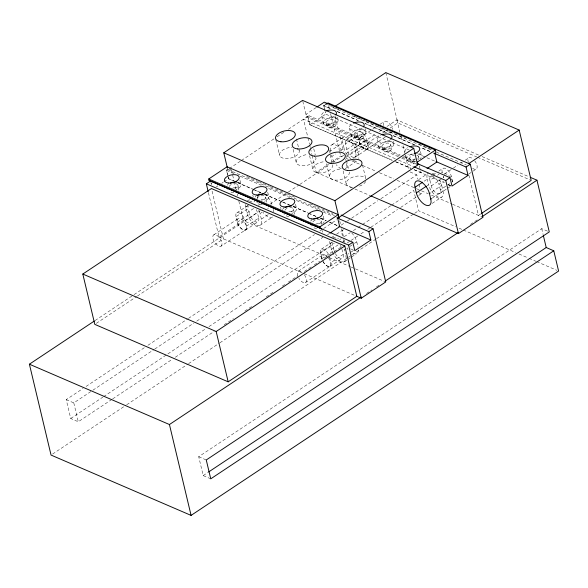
<?xml version="1.0" encoding="UTF-8"?>
<svg xmlns="http://www.w3.org/2000/svg" width="588" height="588" viewBox="0 0 588 588"><rect width="100%" height="100%" fill="white"/><g stroke="black" fill="none" stroke-linecap="round" stroke-linejoin="round"><path stroke-width="0.44" stroke-dasharray="2.94 2.21" d="M227.541 174.57L226.542 170.38L227.438 168.168M316.204 107.531L305.914 114.373L400.215 154.997M228.004 176.209L226.608 170.336L228.717 168.932M229.283 168.558L240.654 161.002M241.411 160.495L273.993 138.834M277.029 136.813L283.85 132.278M288.392 129.257L307.744 116.395L309.744 124.781L392.24 160.318M325.906 104.319L323.797 105.722L324.929 110.794L323.797 105.722L324.627 103.554L330.515 106.09M216.377 186.852L217.928 185.823M221.713 183.302L223.256 182.28M223.991 181.795L228.6 178.723L233.656 180.898L228.541 178.767L227.74 175.408M309.744 124.781L325.789 114.109L325.193 111.595M247.041 201.177L249.922 199.266M331.977 144.714L344.23 136.563M236.92 212.76L249.172 204.617M346.361 140.003L358.606 131.859M268.253 214.613L261.359 219.192A10.966 5.373 56.4 0 1 256.302 225.167A10.966 5.373 56.4 0 1 246.916 212.966L245.578 207.373L247.879 205.851M254.001 201.78L254.773 201.265M330.853 152.307L330.522 150.91L342.775 142.766A10.966 5.373 56.4 0 1 347.831 136.791A10.966 5.373 56.4 0 1 357.217 148.984L358.555 154.578A10.966 5.373 56.4 0 1 358.739 158.407M256.228 209.6A6.916 3.388 56.4 0 1 257.36 212.452L258.698 218.045L246.446 226.189A6.916 3.388 56.4 0 1 243.256 229.959A6.916 3.388 56.4 0 1 237.331 222.264L236.001 216.671L248.246 208.527A6.916 3.388 56.4 0 1 248.246 205.712M368.132 145.287L355.887 153.431A6.916 3.388 56.4 0 1 352.69 157.202A6.916 3.388 56.4 0 1 346.773 149.506L345.435 143.913L357.688 135.769A6.916 3.388 56.4 0 1 360.878 131.999A6.916 3.388 56.4 0 1 366.802 139.694L368.132 145.287A6.916 3.388 56.4 0 1 364.942 149.051A6.916 3.388 56.4 0 1 359.018 141.363L357.688 135.769M213.841 234.788L238.338 218.493M360.032 137.592L371.91 129.698M372.652 129.206L377.106 126.244M380.076 124.266L384.53 121.304M246.916 212.966L253.803 208.387M258.397 205.33L259.161 204.822L258.83 203.426M334.212 161.979A10.966 5.373 56.4 0 1 331.853 156.496L335.682 153.953M340.276 150.903L344.105 148.352L342.775 142.766M237.331 222.264L249.584 214.12L248.246 208.527M346.773 149.506L359.018 141.363M208.439 192.673L218.986 236.942L243.483 220.654L328.508 257.279M312.169 155.504L316.175 172.328L330.28 162.95M331.022 162.457L340.673 156.041L343.201 157.128M246.446 226.189L245.115 220.596L257.36 212.452M355.887 153.431L354.549 147.838L366.802 139.694M95.109 320.511L133.314 295.117M134.079 294.61L260.146 210.791M270.083 204.19L287.657 192.504M288.414 191.997L299.116 184.889M299.88 184.375L329.677 164.566M332.734 162.538L345.722 153.902M346.486 153.394L376.283 133.579M379.341 131.55L383.927 128.5M386.985 126.471L396.915 119.864L478.742 155.122M261.359 219.192L260.028 213.598L263.093 211.562M267.687 208.512L268.451 208.005M346.501 156.114L357.217 148.984M96.322 323.356L136.666 296.543M137.423 296.036L223.433 238.853L211.445 188.528M345.884 157.444L379.473 135.115M382.531 133.079L386.345 130.543M390.167 128.008L397.797 122.929L476.647 156.9M353.19 158.143L358.555 154.578M220.934 246.24A6.747 3.308 56.4 0 0 218.207 236.391A6.747 3.308 56.4 0 0 213.025 238.912A6.747 3.308 56.4 0 0 220.934 246.24L245.439 229.952A6.747 3.308 56.4 0 0 242.704 220.096A6.747 3.308 56.4 0 0 237.523 222.624A6.747 3.308 56.4 0 0 245.439 229.952M367.125 149.051A6.747 3.308 56.4 0 0 364.398 139.194A6.747 3.308 56.4 0 0 359.209 141.723A6.747 3.308 56.4 0 0 367.125 149.051L386.426 136.218M245.527 230.099L257.772 221.955M354.961 157.341L367.213 149.198M259.903 225.388L272.156 217.244M345.56 168.44L357.092 160.774A10.966 5.373 56.4 0 1 352.837 160.237M111.889 399.414L78.278 421.765L70.722 418.509L66.224 399.634L83.033 388.462M86.083 386.426L144.913 347.324M147.963 345.288L187.69 318.88M188.454 318.373L314.506 234.568M319.857 231.018L322.908 228.982M323.672 228.475L336.659 219.839M66.224 399.634L73.779 402.89L92.118 390.704M92.882 390.197L153.997 349.559M154.762 349.051L193.724 323.15M196.774 321.121L322.827 237.317M341.165 225.131L346.508 221.573M347.273 221.066L377.834 200.751M380.892 198.715L416.796 174.849L417.818 179.134M327.545 234.715L329.067 233.708M414.209 169.719L420.949 172.622L422.463 171.615M331.507 237.567L333.668 236.133M336.549 234.215L343.039 229.901M418.612 179.663L428.696 172.953M321.386 249.15L332.198 241.962M430.828 176.393L432.268 175.437M432.988 174.952L435.87 173.041M438.751 171.123L443.073 168.249M345.832 255.582A10.966 5.373 56.4 0 1 340.768 261.557A10.966 5.373 56.4 0 1 331.382 249.356L330.052 243.763L332.345 242.241M337.703 238.677L338.467 238.169M424.176 181.185L427.241 179.149A10.966 5.373 56.4 0 1 427.821 173.636M70.722 418.509L102.804 397.179M103.569 396.665L205.94 328.611M208.997 326.575L334.285 243.285M339.629 239.728L341.158 238.713M344.215 236.685L350.323 232.62M353.381 230.584L357.203 228.048M357.967 227.541L361.782 224.998M362.546 224.491L390.814 205.697M391.579 205.19L413.731 190.461L418.56 210.732L455.678 226.725M341.915 249.187L343.164 254.435L330.912 262.579A6.916 3.388 56.4 0 1 327.722 266.342A6.916 3.388 56.4 0 1 321.798 258.654L320.467 253.06L332.72 244.917A6.916 3.388 56.4 0 1 332.595 242.499M445.711 186.256L440.353 189.821A6.916 3.388 56.4 0 1 437.163 193.584A6.916 3.388 56.4 0 1 431.239 185.896L429.909 180.303L434.503 177.245M437.56 175.209L439.096 174.195M441.39 172.666L442.154 172.159A6.916 3.388 56.4 0 1 445.344 168.388A6.916 3.388 56.4 0 1 451.268 176.084L452.598 181.677A6.916 3.388 56.4 0 1 452.782 183.647M298.307 271.171L322.805 254.883M444.499 173.982L452.664 168.55M453.407 168.058L457.861 165.096M460.83 163.126L462.315 162.134M465.284 160.164L468.996 157.694M331.382 249.356L338.269 244.777M342.863 241.719L343.635 241.212L343.216 239.463M427.042 185.764L428.571 184.742L427.241 179.149M321.798 258.654L334.05 250.51L332.72 244.917M431.239 185.896L441.191 179.274M112.653 398.907L172.24 359.29M175.297 357.261L214.26 331.36M224.19 324.752L233.362 318.659M244.821 311.045L253.222 305.459M266.21 296.822L273.082 292.251M282.255 286.158L285.305 284.122M288.363 282.093L297.528 276M304.408 271.428L311.28 266.856M314.337 264.828L319.688 261.27M324.267 258.22L333.44 252.127M334.197 251.62L341.841 246.541M347.185 242.984L350.242 240.955M351.007 240.448L357.886 235.876M360.936 233.84L364.758 231.304M367.816 229.269L370.109 227.747M370.874 227.24L397.606 209.468M400.663 207.432L418.237 195.753M419.001 195.245L421.287 193.717L420.883 192.004M440.353 189.821L439.015 184.228L443.617 181.17M450.504 176.591L451.268 176.084M344.744 251.039L344.494 249.988L345.266 249.481M346.795 248.459L347.559 247.952M349.86 246.423L352.153 244.902M354.454 243.373L356.747 241.844A10.966 5.373 56.4 0 0 351.668 232.833M431.732 191.997L441.684 185.374A10.966 5.373 56.4 0 0 438.707 178.95M448.776 184.22L449.541 183.713M451.834 182.184L452.598 181.677M348.125 254.053L348.89 253.546M351.19 252.017L353.484 250.488M432.298 198.097L443.021 190.968L441.684 185.374M305.4 282.63L329.905 266.342M468.665 174.085L472.385 171.623M473.127 171.123L476.096 169.153M329.993 266.489L342.238 258.338M439.434 193.724L450.239 186.543M52.575 454.054L125.928 405.286M126.692 404.779L187.815 364.141M188.579 363.634L219.14 343.311M219.905 342.804L351.323 255.435M352.087 254.927L375.776 239.184M376.54 238.669L413.981 213.782M414.738 213.275L418.56 210.732M344.37 261.778L347.251 259.859M347.971 259.381L350.852 257.463M351.58 256.985L356.622 253.634M432.195 203.389L441.559 197.164M480.778 213.885L478.492 215.406L469.026 175.68M366.567 293.471L371.917 289.913M376.496 286.87L379.554 284.835M470.481 224.388L478.118 219.309M210.754 478.838L203.198 475.582L198.707 456.707L541.717 228.666L547.597 231.194M203.198 475.582L207.784 472.531M482.116 156.57L529.362 176.922M477.485 157.261L530.332 180.024M331.36 106.457L340.621 110.441M354.094 116.248L365.038 120.966M365.883 121.326L376.827 126.038M377.672 126.405L388.617 131.117M389.454 131.484L393.666 133.3M394.511 133.66L405.455 138.371M418.928 144.178L423.139 145.993M423.977 146.353L431.555 149.617M333.131 107.626L432.114 150.263M436.303 152.072L466.505 165.081M330.529 108.626L323.797 105.722L330.471 108.67M337.262 111.529L358.305 120.591M365.038 123.495L386.926 132.925L364.986 123.539M392.821 135.46L414.709 144.891M429.857 151.417L421.442 147.794L429.821 151.469M337.203 111.566L358.254 120.636M393.615 135.872L414.665 144.942M433.187 152.917L434.87 153.644M409.13 150.013L325.73 114.153L325.135 111.639M417.509 153.689L436.869 162.031M403.589 156.445L417.054 162.251M399.583 155.886L306.252 115.77L307.803 116.351L309.803 124.737L392.321 160.289M402.236 157.121L418.105 163.868M398.355 156.702L306.583 117.166L302.585 100.394M401.729 158.157L417.723 165.044M395.276 158.731L303.518 119.202L307.737 136.908M398.642 160.179L412.952 166.345M395.687 161.737L410.843 168.271M395.606 161.773L410.755 168.3M414.121 169.748L444.425 182.802M447.799 184.257L450.32 185.345M410.079 171.953L416.796 174.849M345.957 158.312L348.478 159.399M351.83 160.84L361.899 165.177M362.561 165.463L376.158 171.321M379.4 172.718L393.769 178.914M397.076 180.332L415.591 188.314M416.422 188.667L420.648 190.49M421.486 190.85L428.218 193.753M431.519 195.172L451.79 203.904M452.488 204.205L482.939 217.325M418.774 192.636L421.287 193.717M459.052 228.181L462.433 229.636M463.27 229.996L515.573 252.531M518.954 253.979L528.23 257.978M529.075 258.345L535.822 261.248M536.668 261.616L556.909 270.333M316.175 172.328L351.528 187.557M354.895 189.005L370.05 195.532M229.122 168.888L233.326 170.704M246.798 176.51L257.75 181.222M258.588 181.589L269.532 186.3M270.377 186.668L274.589 188.476M275.427 188.844L286.371 193.555M287.216 193.922L296.477 197.906M309.95 203.713L315.844 206.256M316.682 206.616L320.894 208.431M321.739 208.791L332.683 213.51M227.769 169.564L334.697 215.627M226.542 170.38L234.178 173.6M240.014 176.179L261.116 185.205M268.642 188.513L289.737 197.539M296.425 200.486L317.52 209.504M323.371 212.092L332.668 216.031M237.023 182.353L252.171 188.88M253.016 189.24L260.587 192.504M264.798 194.319L279.954 200.846M283.32 202.294L289.208 204.837M293.419 206.653L307.73 212.812M308.575 213.179L316.991 216.803L310.214 213.951M320.357 218.251L326.252 220.794M329.618 222.242L338.034 225.865M237.802 182.758L253.803 189.645M254.641 190.012L260.535 192.548M264.747 194.363L281.586 201.618M282.431 201.978L290.009 205.249M293.375 206.697L309.369 213.591M320.32 218.302L326.208 220.845M329.581 222.293L339.68 226.645M350.61 248.871L353.131 249.959M329.346 257.64L350.389 266.709M351.234 267.07L354.601 268.518M355.446 268.885L385.75 281.939M218.986 236.942L355.35 295.69M198.707 456.707L206.263 459.963M541.717 228.666L543.15 234.671M442.154 172.159L442.323 172.857M443.154 176.349L443.492 177.745M420.479 151.528L421.449 155.607M418.428 156.386L418.979 158.694M419.347 165.912L420.346 170.101M420.545 170.946L420.949 172.622M419.046 184.287L420.067 188.572M409.77 158.606L410.689 162.457M405.779 155.305L406.749 159.385A7.593 3.976 -13.4 0 0 416.01 161.097M385.809 72.603L397.797 122.929M396.915 119.864L399.891 132.351M400.95 136.813L402.229 142.164M403.074 145.728L405.198 154.644M405.411 155.541L409.027 170.696M393.085 141.194L393.666 143.641M390.645 144.413L391.557 148.257M381.987 146.64L382.906 150.484M377.217 140.076L378.966 147.419M365.104 128.404L365.883 131.668M362.862 132.447L363.774 136.291M362.524 165.022L365.677 178.267M354.204 134.667L355.115 138.511M349.434 128.103L351.176 135.446M337.512 117.255L338.093 119.702M346.486 160.495L348.794 170.204M345.472 159.23L345.715 160.274M335.233 116.453L343.649 151.77M335.072 120.474L335.991 124.318M328.655 105.568L329.493 109.111M330.552 113.535L339.408 150.726M339.621 151.608L340.673 156.041M343.135 170.946L346.288 184.191M356.747 241.844L357.996 247.085M326.413 122.701L327.332 126.545M331.522 155.1L331.853 156.496M321.643 116.137L323.393 123.473M328.971 149.778L331.919 162.141M326.458 163.758L329.618 177.003M339.702 220.765L340.739 225.131M341.577 228.629L343.443 236.494M344.281 239.985L344.906 242.609M342.385 235.972L342.297 235.619A10.966 5.373 56.4 0 1 343.289 229.717M345.163 252.789L345.413 253.832M313.772 148.779L315.241 154.96M307.95 137.798L309.428 143.994M309.633 144.876L310.266 147.537M310.479 148.419L311.956 154.622M309.582 155.695L312.941 169.822M323.29 216.141L324.26 220.221M321.239 221L321.974 224.072M329.662 257.338L330.912 262.579M322.158 230.525L322.555 232.201M296.47 138.944L299.204 150.425M293.118 149.396L296.271 162.641M295.507 204.176L296.477 208.255M293.456 209.027L294.368 212.871M275.816 139.569L279.601 155.46M280.608 207.138L280.998 208.769M273.2 209.299L273.611 211.048A10.966 5.373 56.4 0 1 273.78 211.849M267.724 192.202L268.694 196.282M265.673 197.061L266.584 200.905M252.825 195.165L253.215 196.796M239.933 180.237L240.904 184.309M237.883 185.088L238.801 188.932M231.466 170.182L233.995 180.81M234.208 181.692L236.104 189.659M237.162 194.091L237.581 195.863M238.846 201.169L243.483 220.654M228.203 177.047L228.6 178.723M211.019 182.64L211.415 184.323M210.96 182.684L211.357 184.36M73.779 402.89L78.278 421.765M304.466 274.868A6.747 3.308 56.4 0 1 305.554 282.549A6.747 3.308 56.4 0 1 298.858 278.359M297.726 276.037A6.747 3.308 56.4 0 1 298.138 271.274A6.747 3.308 56.4 0 1 302.71 272.817M328.56 258.014A6.747 3.308 56.4 0 1 330.052 266.261A6.747 3.308 56.4 0 1 323.018 261.484M322.048 259.212A6.747 3.308 56.4 0 1 322.768 254.905A6.747 3.308 56.4 0 1 327.215 256.53M258.698 218.045A6.916 3.388 56.4 0 1 255.501 221.816A6.916 3.388 56.4 0 1 249.584 214.12M236.001 216.671A6.916 3.388 56.4 0 1 239.191 212.9A6.916 3.388 56.4 0 1 245.115 220.596M272.626 216.95A10.966 5.373 56.4 0 1 262.814 212.158M245.578 207.373A10.966 5.373 56.4 0 1 245.292 204.249M249.363 200.986A10.966 5.373 56.4 0 1 251.995 202.118M258.727 210.041A10.966 5.373 56.4 0 1 260.028 213.598M257.669 198.428A10.966 5.373 56.4 0 1 257.544 196.105M258.823 193.327A10.966 5.373 56.4 0 1 260.984 192.754M264.24 193.974A10.966 5.373 56.4 0 1 272.281 205.455M343.164 254.435A6.916 3.388 56.4 0 1 339.974 258.198A6.916 3.388 56.4 0 1 334.05 250.51M340.342 245.387A6.916 3.388 56.4 0 1 341.275 247.188M320.467 253.06A6.916 3.388 56.4 0 1 323.04 249.077A6.916 3.388 56.4 0 1 329.03 255.332M358.393 249.819A10.966 5.373 56.4 0 1 351.668 252.693M347.986 249.415A10.966 5.373 56.4 0 1 347.28 248.548M343.855 242.043A10.966 5.373 56.4 0 1 343.635 241.212M330.052 243.763A10.966 5.373 56.4 0 1 329.736 241.389M333.205 237.287A10.966 5.373 56.4 0 1 337.181 239M344.274 249.158A10.966 5.373 56.4 0 1 344.494 249.988M293.052 206.028A7.593 3.976 -13.4 0 1 296.536 209.277A7.593 3.976 -13.4 0 1 291.744 213.495M284.614 214.135A7.593 3.976 -13.4 0 1 283.614 213.804M282.446 209.49A7.593 3.976 -13.4 0 1 284.122 207.983M289.788 207.667A4.469 2.345 -13.4 0 1 293.508 209.387A4.469 2.345 -13.4 0 1 289.818 212.386M284.886 210.261A4.469 2.345 -13.4 0 1 288.002 208.02M288.914 211.864A4.469 2.345 -13.4 0 1 293.566 211.967A4.469 2.345 -13.4 0 1 293.765 214.613M288.936 216.487A4.469 2.345 -13.4 0 1 285.665 214.613M265.261 194.055A7.593 3.976 -13.4 0 1 268.775 197.105A7.593 3.976 -13.4 0 1 264.629 201.25M257.419 202.287A7.593 3.976 -13.4 0 1 256.831 202.169M255.016 197.105A7.593 3.976 -13.4 0 1 255.861 196.355M261.101 195.826A4.469 2.345 -13.4 0 1 265.717 197.296A4.469 2.345 -13.4 0 1 261.579 200.515M257.007 198.546A4.469 2.345 -13.4 0 1 259.8 196.194M261.131 199.898A4.469 2.345 -13.4 0 1 265.504 199.854A4.469 2.345 -13.4 0 1 266.364 202.154M262.498 204.359A4.469 2.345 -13.4 0 1 257.882 202.889M321.423 218.119A7.593 3.976 -13.4 0 1 322.834 223.565M311.868 225.954A7.593 3.976 -13.4 0 1 310.971 225.564M310.589 221.051A7.593 3.976 -13.4 0 1 312.426 219.633M312.801 221.977A4.469 2.345 -13.4 0 1 320.159 219.956A4.469 2.345 -13.4 0 1 318.034 224.226M316.719 228.453A4.469 2.345 -13.4 0 1 313.5 227.071M315.888 224.138A4.469 2.345 -13.4 0 1 321.761 224.226M238.066 182.207A7.593 3.976 -13.4 0 1 240.918 185.536A7.593 3.976 -13.4 0 1 236.178 189.556M228.041 189.865A7.593 3.976 -13.4 0 1 227.615 189.659M227.233 185.139A7.593 3.976 -13.4 0 1 228.078 184.382M235.09 183.699A4.469 2.345 -13.4 0 1 237.89 185.823A4.469 2.345 -13.4 0 1 233.796 188.55M229.224 186.572A4.469 2.345 -13.4 0 1 233.767 183.779M232.532 188.234A4.469 2.345 -13.4 0 1 237.567 187.829A4.469 2.345 -13.4 0 1 238.405 190.431M233.811 192.519A4.469 2.345 -13.4 0 1 230.143 191.159M450.548 185.617A6.747 3.308 56.4 0 1 447.644 184.206M443.602 177.797A6.747 3.308 56.4 0 1 443.403 176.334M444.212 174.166A6.747 3.308 56.4 0 1 449.813 176.576M451.386 178.848A6.747 3.308 56.4 0 1 452.591 182.118M474.744 160.825A6.747 3.308 56.4 0 1 477.052 167.911A6.747 3.308 56.4 0 1 472.605 168.271M468.415 162.56A6.747 3.308 56.4 0 1 468.827 157.79A6.747 3.308 56.4 0 1 473.406 159.333M391.63 132.763A6.747 3.308 56.4 0 1 386.309 130.168M383.773 125.626A6.747 3.308 56.4 0 1 386.75 121.444A6.747 3.308 56.4 0 1 392.63 129.441M390.491 139.643A7.593 3.976 -13.4 0 1 379.054 141.855A7.593 3.976 -13.4 0 1 380.649 135.402M362.259 128.037A7.593 3.976 -13.4 0 1 351.043 129.779A7.593 3.976 -13.4 0 1 352.866 123.429M419.141 153.652A7.593 3.976 -13.4 0 1 420.023 158.951M406.749 159.385A7.593 3.976 -13.4 0 1 413.695 153.512M413.518 153.968A7.593 3.976 -13.4 0 1 407.844 154.152M405 152.049A7.593 3.976 -13.4 0 1 407.866 147.684M416.76 155.144A4.469 2.345 -13.4 0 1 417.59 158.348M415.224 159.613A4.469 2.345 -13.4 0 1 409.74 158.488A4.469 2.345 -13.4 0 1 414.312 155.07M416.142 163.457A4.469 2.345 -13.4 0 1 410.659 162.332A4.469 2.345 -13.4 0 1 415.231 158.922M417.326 158.914A4.469 2.345 -13.4 0 1 418.744 159.451M334.469 116.064A7.593 3.976 -13.4 0 1 323.26 117.806A7.593 3.976 -13.4 0 1 325.083 111.463M345.435 143.913A6.916 3.388 56.4 0 1 348.633 140.142A6.916 3.388 56.4 0 1 354.549 147.838M350.683 158.767A10.966 5.373 56.4 0 1 344.105 148.352M341.238 168.697A10.966 5.373 56.4 0 1 336.204 164.706M346.464 163.53A10.966 5.373 56.4 0 1 345.31 168.631M330.522 150.91A10.966 5.373 56.4 0 1 333.286 144.413A10.966 5.373 56.4 0 1 341.988 150.712M429.909 180.303A6.916 3.388 56.4 0 1 433.099 176.532A6.916 3.388 56.4 0 1 439.015 184.228M450.614 185.764A6.916 3.388 56.4 0 1 448.556 184.992M443.021 190.968A10.966 5.373 56.4 0 1 437.957 196.943A10.966 5.373 56.4 0 1 428.571 184.742M432.298 173.173A10.966 5.373 56.4 0 1 434.37 174.386M332.543 164.787A10.121 5.307 -13.4 0 1 323.29 172.615A10.121 5.307 -13.4 0 1 312.831 168.727A10.121 5.307 -13.4 0 1 324.253 161.7M298.998 149.918A10.121 5.307 -13.4 0 1 290.274 158.187A10.121 5.307 -13.4 0 1 279.513 154.174A10.121 5.307 -13.4 0 1 291.905 147.279M315.668 157.099A10.121 5.307 -13.4 0 1 307.289 165.287A10.121 5.307 -13.4 0 1 296.154 161.729A10.121 5.307 -13.4 0 1 307.575 154.519M349.221 171.968A10.121 5.307 -13.4 0 1 339.96 179.796A10.121 5.307 -13.4 0 1 329.5 175.908A10.121 5.307 -13.4 0 1 340.922 168.881M365.692 181.398A10.121 5.307 -13.4 0 1 359.584 186.139M352.624 187.329A10.121 5.307 -13.4 0 1 349.419 178.796A10.121 5.307 -13.4 0 1 365.677 178.649M382.95 149.719A7.593 3.976 -13.4 0 0 393.747 144.038A7.593 3.976 -13.4 0 0 382.244 142.818A7.593 3.976 -13.4 0 0 382.95 149.719M384.331 148A4.469 2.345 -13.4 0 0 390.689 144.648A4.469 2.345 -13.4 0 0 383.92 143.935A4.469 2.345 -13.4 0 0 384.331 148M385.25 151.844A4.469 2.345 -13.4 0 0 391.608 148.492A4.469 2.345 -13.4 0 0 384.831 147.779A4.469 2.345 -13.4 0 0 385.25 151.844M355.167 137.746A7.593 3.976 -13.4 0 0 365.964 132.072A7.593 3.976 -13.4 0 0 354.461 130.852A7.593 3.976 -13.4 0 0 355.167 137.746M356.548 136.026A4.469 2.345 -13.4 0 0 362.906 132.682A4.469 2.345 -13.4 0 0 356.137 131.962A4.469 2.345 -13.4 0 0 356.548 136.026M357.467 139.87A4.469 2.345 -13.4 0 0 363.825 136.526A4.469 2.345 -13.4 0 0 357.048 135.806A4.469 2.345 -13.4 0 0 357.467 139.87M327.384 125.781A7.593 3.976 -13.4 0 0 338.173 120.099A7.593 3.976 -13.4 0 0 326.678 118.879A7.593 3.976 -13.4 0 0 327.384 125.781M328.765 124.053A4.469 2.345 -13.4 0 0 335.123 120.709A4.469 2.345 -13.4 0 0 328.347 119.996A4.469 2.345 -13.4 0 0 328.765 124.053M329.677 127.897A4.469 2.345 -13.4 0 0 336.035 124.553A4.469 2.345 -13.4 0 0 329.265 123.84A4.469 2.345 -13.4 0 0 329.677 127.897"/><path stroke-width="0.88" d="M338.578 216.046L337.681 218.258L339.68 226.645L329.824 233.201M227.35 167.8L223.771 152.792L302.585 100.394L413.724 148.272L417.723 165.044L338.909 217.442M208.725 178.987L227.1 166.772L338.24 214.649L319.865 226.865L208.725 178.987L209.056 180.384L352.815 242.293L354.814 250.679L370.866 240.014L368.867 231.628L336.88 217.847M316.939 107.038L324.289 102.158L435.436 150.036L435.767 151.432L434.87 153.644L436.869 162.031L427.013 168.587M208.226 191.784L206.329 183.816L210.555 181.008L321.761 228.85L320.203 228.262L319.865 226.865M326.612 103.848L328.023 102.915L470.282 164.199L482.939 217.325L458.434 233.612L370.888 195.9M82.812 274.045L211.445 188.528L344.811 245.982L356.798 296.308L228.173 381.825L94.8 324.37L82.812 274.045L216.178 331.5L228.173 381.825M335.425 106.105L385.809 72.603L519.175 130.058L531.17 180.391L481.543 213.378M543.349 235.523L546.215 247.533L553.771 250.789L558.6 271.061L191.085 515.397L51.046 455.068L29.4 364.2L94.345 321.019M223.771 152.792L334.91 200.67L413.724 148.272M417.054 162.251L435.436 150.036M431.533 198.604L430.769 199.111A10.966 5.373 56.4 0 1 425.712 205.087A10.966 5.373 56.4 0 1 416.319 192.886L414.988 187.293L422.647 182.207M416.319 192.886L426.271 186.271M216.178 331.5L344.811 245.982M468.79 163.56L519.175 130.058M206.329 183.816L348.588 245.1L352.815 242.293M368.867 231.628L373.093 228.813L385.75 281.939L361.245 298.226L356.196 296.051M413.79 166.713L445.777 180.487L450.004 177.679L452.003 186.065L468.055 175.4L466.056 167.014L434.069 153.233M466.056 167.014L470.282 164.199M430.769 199.111L429.438 193.518L430.203 193.011M29.4 364.2L169.44 424.529L361.216 297.028M385.669 280.77L458.25 232.517M482.704 216.259L536.954 180.193L549.273 231.922L206.263 459.963L210.754 478.838L553.771 250.789M208.549 472.024L546.215 247.533M417.392 163.648L418.95 164.236M209.056 180.384L210.614 180.964M530.207 177.289L536.954 180.193M436.068 161.619L468.055 175.4M418.017 163.898L450.004 177.679M341.106 215.032L373.093 228.813M338.879 226.233L370.866 240.014M445.777 180.487L458.434 233.612M348.588 245.1L361.245 298.226M334.91 200.67L339.078 218.141M169.44 424.529L191.085 515.397M285.209 207.358A7.593 3.976 -13.4 0 1 291.729 205.896M257.426 195.385A7.593 3.976 -13.4 0 1 263.939 193.922M313.617 219.03A7.593 3.976 -13.4 0 1 318.042 217.905M230.261 183.118A7.593 3.976 -13.4 0 1 236.839 182.001M381.943 134.836A7.593 3.976 -13.4 0 1 390.322 134.63A7.593 3.976 -13.4 0 1 390.895 139.253M353.491 123.135A7.593 3.976 -13.4 0 1 362.039 122.451A7.593 3.976 -13.4 0 1 363.457 126.868M414.459 153.38A7.593 3.976 -13.4 0 1 415.981 153.248M409.733 146.809A7.593 3.976 -13.4 0 1 419.317 147.544A7.593 3.976 -13.4 0 1 414.974 153.512M326.377 110.897A7.593 3.976 -13.4 0 1 334.506 110.581A7.593 3.976 -13.4 0 1 335.674 114.903M414.988 187.293A10.966 5.373 56.4 0 1 420.045 181.325A10.966 5.373 56.4 0 1 429.438 193.518M284.011 206.991A7.593 3.976 -13.4 0 0 294.809 201.316A7.593 3.976 -13.4 0 0 283.306 200.096A7.593 3.976 -13.4 0 0 284.011 206.991M256.228 195.025A7.593 3.976 -13.4 0 0 267.026 189.343A7.593 3.976 -13.4 0 0 255.523 188.123A7.593 3.976 -13.4 0 0 256.228 195.025M311.802 218.964A7.593 3.976 -13.4 0 0 322.591 213.282A7.593 3.976 -13.4 0 0 311.096 212.07A7.593 3.976 -13.4 0 0 311.802 218.964M228.445 183.052A7.593 3.976 -13.4 0 0 239.243 177.378A7.593 3.976 -13.4 0 0 227.74 176.157A7.593 3.976 -13.4 0 0 228.445 183.052M314.264 156.121A10.121 5.307 -13.4 0 0 328.655 148.543A10.121 5.307 -13.4 0 0 313.323 146.919A10.121 5.307 -13.4 0 0 314.264 156.121M280.924 141.759A10.121 5.307 -13.4 0 0 295.316 134.182A10.121 5.307 -13.4 0 0 279.984 132.557A10.121 5.307 -13.4 0 0 280.924 141.759M297.594 148.94A10.121 5.307 -13.4 0 0 311.985 141.363A10.121 5.307 -13.4 0 0 296.653 139.738A10.121 5.307 -13.4 0 0 297.594 148.94M330.934 163.302A10.121 5.307 -13.4 0 0 345.332 155.732A10.121 5.307 -13.4 0 0 329.993 154.107A10.121 5.307 -13.4 0 0 330.934 163.302M347.611 170.483A10.121 5.307 -13.4 0 0 362.002 162.913A10.121 5.307 -13.4 0 0 346.663 161.288A10.121 5.307 -13.4 0 0 347.611 170.483"/></g></svg>
